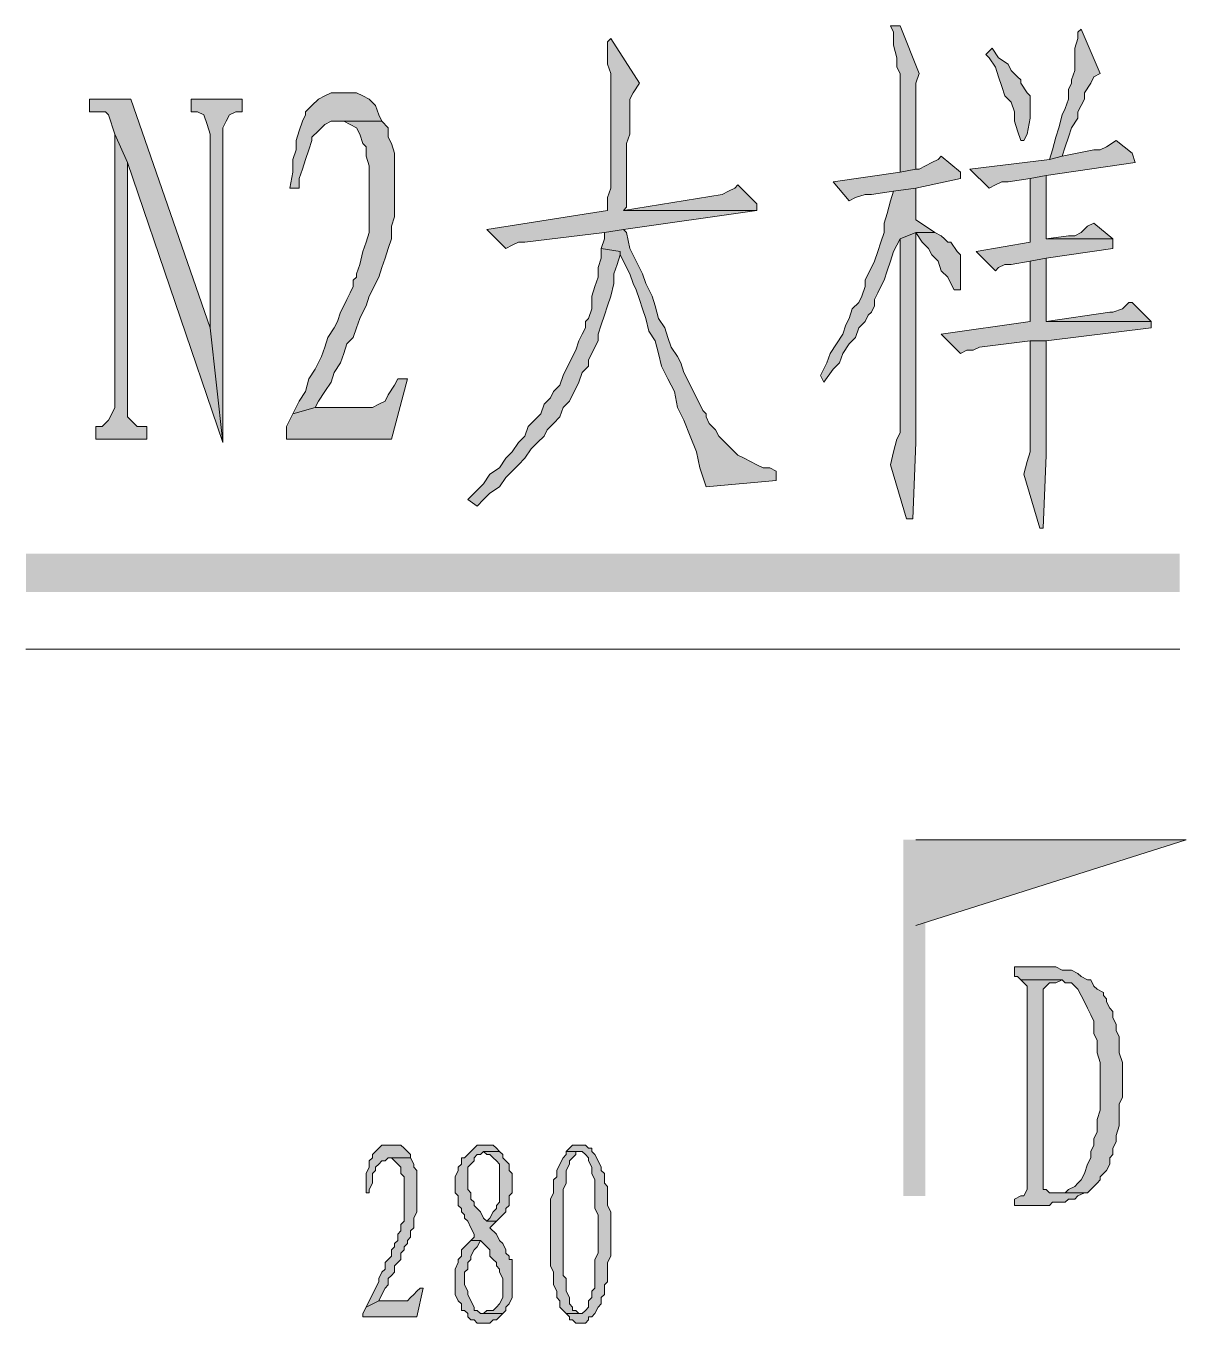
# Model space of a CAD drawing. Header units: millimetres. Extents: x 24 to 410, y 10 to 282.
# Drawn here: x 50.88 to 66.34, y 36.24 to 53.51 of the extents above; entities that cross this region are included whole.
import ezdxf

# ---------------------------------------------------------------- set-up
doc = ezdxf.new("R2010")
doc.units = ezdxf.units.MM

msp = doc.modelspace()

# ---------------------------------------------------------------- hatches: boundary and pattern name
h = msp.add_hatch(color=7)
h.dxf.hatch_style = 2
h.paths.add_polyline_path([(62.526333, 53.509333), (62.399333, 53.509333), (62.441667, 53.424667), (62.441667, 53.255333), (62.484, 53.086), (62.484, 52.959), (62.526333, 52.874333), (62.526333, 51.562), (62.738, 51.604333), (62.738, 52.07), (62.738, 52.154667), (62.738, 52.747333), (62.780333, 52.874333)])
h = msp.add_hatch(color=7)
h.dxf.hatch_style = 2
h.paths.add_polyline_path([(64.939333, 53.467), (64.897, 53.424667), (64.897, 53.34), (64.854667, 53.213), (64.854667, 52.916667), (64.812333, 52.789667), (64.812333, 52.747333), (64.77, 52.662667), (64.77, 52.535667), (64.727667, 52.408667), (64.685333, 52.324), (64.643, 52.154667), (64.600667, 52.027667), (64.558333, 51.858333), (64.516, 51.731333), (64.685333, 51.773667), (64.727667, 51.900667), (64.77, 52.027667), (64.812333, 52.154667), (64.897, 52.281667), (64.897, 52.366333), (64.939333, 52.451), (64.981667, 52.535667), (64.981667, 52.620333), (65.066333, 52.747333), (65.108667, 52.832), (65.193333, 52.874333)])
h = msp.add_hatch(color=7)
h.dxf.hatch_style = 2
h.paths.add_polyline_path([(58.673965, 53.34), (58.631631, 53.297667), (58.631631, 53.001333), (58.673965, 52.874333), (58.673965, 51.350333), (58.631631, 51.223333), (58.631631, 51.054), (57.022965, 50.8), (57.276965, 50.546), (57.361631, 50.588333), (57.446298, 50.630667), (57.530965, 50.630667), (58.589298, 50.757667), (58.843298, 50.8), (60.621298, 51.054), (58.843298, 51.054), (58.885631, 51.096333), (58.885631, 51.943), (58.927965, 52.07), (58.927965, 52.535667), (58.970298, 52.620333), (59.054965, 52.747333)])
h = msp.add_hatch(color=7)
h.dxf.hatch_style = 2
h.paths.add_polyline_path([(63.754, 53.213), (63.669333, 53.128333), (63.711667, 53.086), (63.796333, 52.959), (63.838667, 52.832), (63.881, 52.705), (63.923333, 52.578), (64.008, 52.493333), (64.050333, 52.366333), (64.050333, 52.239333), (64.092667, 52.112333), (64.135, 51.985333), (64.177333, 51.985333), (64.219667, 52.07), (64.262, 52.281667), (64.262, 52.578), (64.219667, 52.620333), (64.135, 52.747333), (64.135, 52.789667), (64.092667, 52.832), (64.008, 52.916667), (63.965667, 53.001333), (63.838667, 53.086)])
h = msp.add_hatch(color=7)
h.dxf.hatch_style = 2
h.paths.add_polyline_path([(52.281667, 52.535667), (51.731333, 52.535667), (51.731333, 52.366333), (51.943, 52.366333), (51.985333, 52.324), (52.07, 52.07), (52.239333, 51.689), (53.509333, 47.963667), (53.34, 49.487667)])
h = msp.add_hatch(color=7)
h.dxf.hatch_style = 2
h.paths.add_polyline_path([(53.763333, 52.535667), (53.086, 52.535667), (53.086, 52.366333), (53.170667, 52.366333), (53.255333, 52.324), (53.297667, 52.197), (53.34, 52.07), (53.34, 49.487667), (53.509333, 47.963667), (53.509333, 52.154667), (53.551667, 52.239333), (53.594, 52.324), (53.678667, 52.366333), (53.763333, 52.366333)])
h = msp.add_hatch(color=7)
h.dxf.hatch_style = 2
h.paths.add_polyline_path([(55.160333, 52.620333), (54.948667, 52.620333), (54.864, 52.578), (54.779333, 52.535667), (54.694667, 52.451), (54.61, 52.366333), (54.61, 52.324), (54.567667, 52.239333), (54.525333, 52.112333), (54.483, 51.985333), (54.483, 51.858333), (54.440667, 51.731333), (54.440667, 51.562), (54.398333, 51.350333), (54.525333, 51.350333), (54.525333, 51.477333), (54.567667, 51.604333), (54.61, 51.731333), (54.652333, 51.858333), (54.694667, 51.985333), (54.694667, 52.027667), (54.779333, 52.112333), (54.864, 52.197), (54.948667, 52.239333), (55.033333, 52.239333), (55.626, 52.239333), (55.583667, 52.324), (55.541333, 52.451), (55.456667, 52.535667), (55.372, 52.578), (55.287333, 52.620333)])
h = msp.add_hatch(color=7)
h.dxf.hatch_style = 2
h.paths.add_polyline_path([(55.626035, 52.239333), (55.033369, 52.239333), (55.118035, 52.239333), (55.202702, 52.197), (55.287369, 52.154667), (55.329702, 52.07), (55.372035, 51.943), (55.414369, 51.900667), (55.414369, 51.773667), (55.456702, 51.646667), (55.456702, 50.757667), (55.414369, 50.630667), (55.372035, 50.503667), (55.329702, 50.334333), (55.287369, 50.207333), (55.287369, 50.165), (55.245035, 50.122667), (55.245035, 50.038), (55.202702, 49.953333), (55.160369, 49.868667), (55.118035, 49.784), (55.075702, 49.699333), (55.033369, 49.572333), (54.991035, 49.487667), (54.906369, 49.360667), (54.864035, 49.233667), (54.821702, 49.106667), (54.737035, 48.937333), (54.652369, 48.810333), (54.610035, 48.641), (54.525369, 48.514), (54.440702, 48.344667), (54.737035, 48.429333), (54.779369, 48.514), (54.864035, 48.641), (54.948702, 48.768), (54.991035, 48.895), (55.075702, 49.022), (55.118035, 49.149), (55.160369, 49.276), (55.245035, 49.360667), (55.287369, 49.487667), (55.329702, 49.614667), (55.372035, 49.699333), (55.414369, 49.784), (55.456702, 49.911), (55.499035, 49.995667), (55.541369, 50.080333), (55.583702, 50.165), (55.626035, 50.292), (55.668369, 50.419), (55.710702, 50.546), (55.753035, 50.673), (55.753035, 50.842333), (55.795369, 50.969333), (55.795369, 51.816), (55.753035, 51.943), (55.710702, 52.027667), (55.710702, 52.154667)])
h = msp.add_hatch(color=7)
h.dxf.hatch_style = 2
h.paths.add_polyline_path([(52.07, 52.07), (52.07, 48.429333), (52.027667, 48.344667), (51.985333, 48.26), (51.900667, 48.175333), (51.816, 48.175333), (51.816, 48.006), (52.493333, 48.006), (52.493333, 48.175333), (52.366333, 48.175333), (52.324, 48.217667), (52.239333, 48.302333), (52.239333, 51.689)])
h = msp.add_hatch(color=7)
h.dxf.hatch_style = 2
h.paths.add_polyline_path([(65.405, 51.985333), (65.278, 51.900667), (65.193333, 51.858333), (65.108667, 51.858333), (64.685333, 51.773667), (64.516, 51.731333), (63.457667, 51.604333), (63.711667, 51.350333), (63.796333, 51.392667), (63.881, 51.435), (63.965667, 51.435), (64.262, 51.477333), (64.473667, 51.519667), (65.659, 51.689), (65.616667, 51.816)])
h = msp.add_hatch(color=7)
h.dxf.hatch_style = 2
h.paths.add_polyline_path([(63.076667, 51.773667), (63.034333, 51.731333), (62.949667, 51.689), (62.865, 51.646667), (62.780333, 51.604333), (62.738, 51.604333), (62.526333, 51.562), (61.637333, 51.435), (61.849, 51.181), (61.933667, 51.223333), (62.060667, 51.265667), (62.145333, 51.265667), (62.441667, 51.308), (62.738, 51.350333), (63.330667, 51.477333), (63.330667, 51.562)])
h = msp.add_hatch(color=7)
h.dxf.hatch_style = 2
h.paths.add_polyline_path([(64.473667, 51.519667), (64.262, 51.477333), (64.262, 50.630667), (63.542333, 50.503667), (63.796333, 50.249667), (63.838667, 50.292), (63.923333, 50.334333), (64.008, 50.334333), (64.262, 50.376667), (64.473667, 50.419), (65.362667, 50.546), (65.362667, 50.673), (64.473667, 50.673)])
h = msp.add_hatch(color=7)
h.dxf.hatch_style = 2
h.paths.add_polyline_path([(60.367333, 51.392667), (60.325, 51.350333), (60.240333, 51.308), (60.155667, 51.265667), (58.843333, 51.054), (60.621333, 51.054), (60.621333, 51.138667)])
h = msp.add_hatch(color=7)
h.dxf.hatch_style = 2
h.paths.add_polyline_path([(62.738, 51.350333), (62.441667, 51.308), (62.399333, 51.181), (62.357, 51.011667), (62.314667, 50.884667), (62.314667, 50.757667), (62.272333, 50.630667), (62.23, 50.503667), (62.187667, 50.376667), (62.145333, 50.292), (62.103, 50.207333), (62.060667, 50.122667), (62.060667, 50.038), (62.018333, 49.911), (61.976, 49.826333), (61.891333, 49.741667), (61.849, 49.614667), (61.806667, 49.53), (61.764333, 49.403), (61.679667, 49.276), (61.595, 49.149), (61.552667, 49.022), (61.468, 48.852667), (61.510333, 48.768), (61.637333, 48.937333), (61.722, 49.022), (61.764333, 49.149), (61.849, 49.276), (61.933667, 49.360667), (61.976, 49.487667), (62.060667, 49.572333), (62.103, 49.657), (62.145333, 49.699333), (62.187667, 49.784), (62.187667, 49.868667), (62.23, 49.953333), (62.272333, 50.038), (62.314667, 50.122667), (62.357, 50.249667), (62.399333, 50.376667), (62.441667, 50.503667), (62.526333, 50.673), (62.738, 50.757667), (62.992, 50.757667), (62.865, 50.842333), (62.738, 50.927)])
h = msp.add_hatch(color=7)
h.dxf.hatch_style = 2
h.paths.add_polyline_path([(58.843333, 50.8), (58.589333, 50.757667), (58.589333, 50.673), (58.547, 50.546), (58.801, 50.503667), (58.801, 50.461333), (58.843333, 50.376667), (58.885667, 50.292), (58.928, 50.207333), (58.970333, 50.080333), (59.012667, 49.995667), (59.055, 49.868667), (59.097333, 49.741667), (59.139667, 49.614667), (59.182, 49.445333), (59.266667, 49.318333), (59.309, 49.149), (59.351333, 48.979667), (59.436, 48.810333), (59.520667, 48.641), (59.563, 48.429333), (59.647667, 48.26), (59.732333, 48.048333), (59.817, 47.836667), (59.859333, 47.625), (59.944, 47.371), (60.875333, 47.455667), (60.875333, 47.582667), (60.790667, 47.625), (60.706, 47.625), (60.621333, 47.667333), (60.536667, 47.709667), (60.452, 47.752), (60.367333, 47.794333), (60.282667, 47.879), (60.198, 47.963667), (60.113333, 48.048333), (60.071, 48.133), (59.986333, 48.217667), (59.944, 48.302333), (59.944, 48.344667), (59.901667, 48.387), (59.859333, 48.471667), (59.817, 48.556333), (59.774667, 48.641), (59.732333, 48.725667), (59.69, 48.810333), (59.647667, 48.895), (59.605333, 49.022), (59.563, 49.106667), (59.478333, 49.233667), (59.436, 49.360667), (59.393667, 49.487667), (59.309, 49.614667), (59.266667, 49.784), (59.224333, 49.911), (59.139667, 50.080333), (59.097333, 50.207333), (59.012667, 50.376667), (58.928, 50.546), (58.885667, 50.757667)])
h = msp.add_hatch(color=7)
h.dxf.hatch_style = 2
h.paths.add_polyline_path([(65.108667, 50.884667), (65.024, 50.842333), (64.939333, 50.757667), (64.854667, 50.715333), (64.77, 50.715333), (64.473667, 50.673), (65.362667, 50.673)])
h = msp.add_hatch(color=7)
h.dxf.hatch_style = 2
h.paths.add_polyline_path([(62.738, 50.757667), (62.526333, 50.673), (62.526333, 48.090667), (62.484, 48.006), (62.441667, 47.836667), (62.399333, 47.667333), (62.611, 46.947667), (62.695667, 46.947667), (62.738, 47.963667)])
h = msp.add_hatch(color=7)
h.dxf.hatch_style = 2
h.paths.add_polyline_path([(62.992, 50.757667), (62.738, 50.757667), (62.822667, 50.630667), (62.907333, 50.546), (62.949667, 50.461333), (63.034333, 50.376667), (63.076667, 50.249667), (63.161333, 50.165), (63.203667, 50.080333), (63.246, 49.995667), (63.330667, 49.995667), (63.330667, 50.122667), (63.330667, 50.461333), (63.288333, 50.503667), (63.203667, 50.630667), (63.161333, 50.630667), (63.119, 50.673), (63.076667, 50.715333)])
h = msp.add_hatch(color=7)
h.dxf.hatch_style = 2
h.paths.add_polyline_path([(58.547, 50.546), (58.547, 50.419), (58.504667, 50.292), (58.504667, 50.165), (58.462333, 50.038), (58.42, 49.911), (58.42, 49.741667), (58.377667, 49.614667), (58.335333, 49.572333), (58.335333, 49.487667), (58.293, 49.403), (58.250667, 49.318333), (58.208333, 49.191333), (58.166, 49.106667), (58.123667, 49.022), (58.081333, 48.937333), (58.039, 48.852667), (57.996667, 48.725667), (57.912, 48.641), (57.869667, 48.556333), (57.785, 48.471667), (57.742667, 48.344667), (57.658, 48.26), (57.573333, 48.175333), (57.531, 48.048333), (57.446333, 47.963667), (57.361667, 47.836667), (57.277, 47.752), (57.192333, 47.625), (57.065333, 47.540333), (56.980667, 47.413333), (56.896, 47.328667), (56.769, 47.201667), (56.896, 47.117), (56.980667, 47.201667), (57.065333, 47.286333), (57.192333, 47.371), (57.277, 47.498), (57.361667, 47.582667), (57.446333, 47.667333), (57.531, 47.752), (57.615667, 47.879), (57.700333, 47.963667), (57.785, 48.048333), (57.827333, 48.133), (57.912, 48.217667), (57.996667, 48.302333), (58.039, 48.429333), (58.123667, 48.514), (58.166, 48.598667), (58.208333, 48.683333), (58.250667, 48.768), (58.293, 48.895), (58.377667, 48.979667), (58.377667, 49.064333), (58.42, 49.149), (58.462333, 49.233667), (58.504667, 49.318333), (58.504667, 49.403), (58.547, 49.53), (58.589333, 49.657), (58.631667, 49.784), (58.674, 49.911), (58.716333, 50.080333), (58.716333, 50.207333), (58.758667, 50.334333), (58.801, 50.461333), (58.801, 50.503667)])
h = msp.add_hatch(color=7)
h.dxf.hatch_style = 2
h.paths.add_polyline_path([(64.473667, 50.419), (64.262, 50.376667), (64.262, 49.572333), (63.076667, 49.403), (63.330667, 49.149), (63.415333, 49.191333), (63.5, 49.191333), (63.584667, 49.233667), (64.262, 49.318333), (64.473667, 49.318333), (65.870667, 49.487667), (65.870667, 49.572333), (64.473667, 49.572333)])
h = msp.add_hatch(color=7)
h.dxf.hatch_style = 2
h.paths.add_polyline_path([(65.616667, 49.826333), (65.574333, 49.826333), (65.489667, 49.741667), (65.362667, 49.699333), (65.320333, 49.699333), (64.473667, 49.572333), (65.870667, 49.572333)])
h = msp.add_hatch(color=7)
h.dxf.hatch_style = 2
h.paths.add_polyline_path([(64.473667, 49.318333), (64.262, 49.318333), (64.262, 49.233667), (64.262, 47.836667), (64.219667, 47.709667), (64.177333, 47.540333), (64.389, 46.820667), (64.431333, 46.820667), (64.473667, 47.794333)])
h = msp.add_hatch(color=7)
h.dxf.hatch_style = 2
h.paths.add_polyline_path([(55.964667, 48.810333), (55.837667, 48.810333), (55.795333, 48.725667), (55.710667, 48.598667), (55.668333, 48.514), (55.583667, 48.471667), (55.499, 48.429333), (54.737, 48.429333), (54.440667, 48.344667), (54.356, 48.175333), (54.356, 48.006), (55.753, 48.006)])
h = msp.add_hatch(color=7)
h.dxf.hatch_style = 2
h.paths.add_polyline_path([(50.884667, 46.482), (50.884667, 45.974), (66.251667, 46.482)])
h = msp.add_hatch(color=7)
h.dxf.hatch_style = 2
h.paths.add_polyline_path([(50.884667, 45.974), (66.251667, 46.482), (66.251667, 45.974)])
h = msp.add_hatch(color=7)
h.dxf.hatch_style = 2
h.paths.add_polyline_path([(62.568667, 37.930667), (62.865, 37.930667), (62.568667, 42.672)])
h = msp.add_hatch(color=7)
h.dxf.hatch_style = 2
h.paths.add_polyline_path([(62.865, 37.930667), (62.568667, 42.672), (62.865, 42.672)])
h = msp.add_hatch(color=7)
h.dxf.hatch_style = 2
h.paths.add_polyline_path([(62.738, 42.672), (66.336333, 42.672)])
h = msp.add_hatch(color=7)
h.dxf.hatch_style = 2
h.paths.add_polyline_path([(62.738, 42.672), (66.336333, 42.672), (62.738, 41.529)])
h = msp.add_hatch(color=7)
h.dxf.hatch_style = 2
h.paths.add_polyline_path([(64.600667, 40.978667), (64.050333, 40.978667), (64.050333, 40.851667), (64.092667, 40.851667), (64.135, 40.809333), (64.685333, 40.809333), (64.727667, 40.767), (64.812333, 40.767), (64.854667, 40.724667), (64.897, 40.682333), (64.939333, 40.597667), (64.981667, 40.513), (65.024, 40.428333), (65.066333, 40.343667), (65.108667, 40.259), (65.108667, 40.089667), (65.151, 40.005), (65.151, 39.835667), (65.193333, 39.708667), (65.193333, 39.412333), (65.193333, 39.073667), (65.151, 38.946667), (65.151, 38.777333), (65.108667, 38.692667), (65.108667, 38.608), (65.066333, 38.523333), (65.066333, 38.438667), (65.024, 38.354), (64.981667, 38.227), (64.939333, 38.142333), (64.897, 38.1), (64.854667, 38.057667), (64.77, 38.015333), (64.727667, 37.973), (64.685333, 37.973), (64.981667, 37.973), (65.024, 37.973), (65.066333, 38.015333), (65.108667, 38.057667), (65.151, 38.1), (65.193333, 38.142333), (65.193333, 38.184667), (65.235667, 38.227), (65.278, 38.269333), (65.320333, 38.354), (65.320333, 38.438667), (65.362667, 38.481), (65.362667, 38.565667), (65.405, 38.650333), (65.405, 38.735), (65.447333, 38.862), (65.447333, 39.158333), (65.489667, 39.243), (65.489667, 39.708667), (65.447333, 39.835667), (65.447333, 40.047333), (65.405, 40.132), (65.405, 40.216667), (65.362667, 40.301333), (65.362667, 40.386), (65.320333, 40.428333), (65.278, 40.513), (65.278, 40.555333), (65.235667, 40.597667), (65.235667, 40.64), (65.151, 40.682333), (65.108667, 40.724667), (65.066333, 40.809333), (65.024, 40.809333), (64.939333, 40.851667), (64.897, 40.894), (64.812333, 40.936333), (64.685333, 40.936333)])
h = msp.add_hatch(color=7)
h.dxf.hatch_style = 2
h.paths.add_polyline_path([(64.135, 40.809333), (64.177333, 40.767), (64.219667, 40.724667), (64.219667, 38.015333), (64.177333, 37.930667), (64.135, 37.930667), (64.050333, 37.888333), (64.050333, 37.803667), (64.135, 37.803667), (64.516, 37.803667), (64.558333, 37.846), (64.727667, 37.846), (64.77, 37.888333), (64.854667, 37.888333), (64.897, 37.930667), (64.981667, 37.973), (64.516, 37.973), (64.473667, 38.015333), (64.431333, 38.015333), (64.431333, 40.682333), (64.473667, 40.724667), (64.516, 40.767), (64.600667, 40.767), (64.685333, 40.809333)])
h = msp.add_hatch(color=7)
h.dxf.hatch_style = 2
h.paths.add_polyline_path([(55.795333, 38.608), (55.626, 38.608), (55.583667, 38.565667), (55.541333, 38.523333), (55.499, 38.481), (55.499, 38.438667), (55.456667, 38.396333), (55.456667, 38.311667), (55.414333, 38.227), (55.414333, 37.973), (55.456667, 37.973), (55.456667, 38.015333), (55.499, 38.1), (55.499, 38.227), (55.541333, 38.269333), (55.541333, 38.311667), (55.583667, 38.354), (55.626, 38.396333), (55.668333, 38.396333), (55.710667, 38.438667), (56.007, 38.438667), (56.007, 38.481), (55.964667, 38.523333), (55.922333, 38.565667), (55.88, 38.608)])
h = msp.add_hatch(color=7)
h.dxf.hatch_style = 2
h.paths.add_polyline_path([(56.980667, 38.608), (56.896, 38.608), (56.853667, 38.565667), (56.811333, 38.523333), (56.769, 38.481), (56.726667, 38.438667), (56.684333, 38.438667), (56.684333, 38.354), (56.642, 38.311667), (56.642, 38.269333), (56.599667, 38.184667), (56.599667, 37.973), (56.642, 37.930667), (56.642, 37.803667), (56.684333, 37.761333), (56.684333, 37.719), (56.726667, 37.676667), (56.726667, 37.634333), (56.769, 37.592), (56.811333, 37.507333), (56.853667, 37.422667), (56.853667, 37.380333), (56.811333, 37.338), (56.938333, 37.338), (56.980667, 37.295667), (57.023, 37.253333), (57.065333, 37.211), (57.065333, 37.126333), (57.107667, 37.084), (57.15, 37.041667), (57.15, 36.999333), (57.192333, 36.957), (57.192333, 36.914667), (57.234667, 36.83), (57.234667, 36.576), (57.192333, 36.491333), (57.15, 36.449), (57.107667, 36.406667), (57.023, 36.406667), (56.980667, 36.364333), (57.234667, 36.364333), (57.277, 36.406667), (57.277, 36.449), (57.319333, 36.491333), (57.361667, 36.576), (57.361667, 37.084), (57.319333, 37.084), (57.319333, 37.126333), (57.277, 37.168667), (57.277, 37.211), (57.234667, 37.295667), (57.192333, 37.338), (57.15, 37.422667), (57.065333, 37.507333), (57.107667, 37.549667), (57.15, 37.592), (57.023, 37.592), (56.980667, 37.634333), (56.938333, 37.719), (56.896, 37.761333), (56.853667, 37.803667), (56.853667, 37.846), (56.811333, 37.888333), (56.811333, 37.973), (56.769, 38.015333), (56.769, 38.311667), (56.811333, 38.354), (56.853667, 38.396333), (56.853667, 38.438667), (56.896, 38.481), (56.938333, 38.481), (56.980667, 38.523333), (57.192333, 38.523333), (57.15, 38.565667), (57.107667, 38.608)])
h = msp.add_hatch(color=7)
h.dxf.hatch_style = 2
h.paths.add_polyline_path([(57.192333, 38.523333), (56.980667, 38.523333), (57.023, 38.481), (57.065333, 38.481), (57.107667, 38.438667), (57.15, 38.396333), (57.192333, 38.354), (57.192333, 37.846), (57.15, 37.803667), (57.15, 37.761333), (57.107667, 37.719), (57.065333, 37.634333), (57.023, 37.592), (57.15, 37.592), (57.192333, 37.634333), (57.234667, 37.676667), (57.277, 37.719), (57.277, 37.761333), (57.319333, 37.803667), (57.319333, 37.930667), (57.361667, 37.973), (57.361667, 38.227), (57.319333, 38.269333), (57.319333, 38.354), (57.277, 38.396333), (57.234667, 38.438667), (57.234667, 38.481)])
h = msp.add_hatch(color=7)
h.dxf.hatch_style = 2
h.paths.add_polyline_path([(58.081333, 38.523333), (58.081333, 38.481), (58.039, 38.438667), (57.996667, 38.354), (57.954333, 38.269333), (57.954333, 38.184667), (57.912, 38.142333), (57.912, 37.973), (57.869667, 37.888333), (57.869667, 36.999333), (57.912, 36.914667), (57.912, 36.872333), (57.912, 36.787667), (57.912, 36.745333), (57.954333, 36.660667), (57.954333, 36.576), (57.996667, 36.533667), (57.996667, 36.449), (58.039, 36.406667), (58.081333, 36.364333), (58.250667, 36.364333), (58.208333, 36.406667), (58.166, 36.406667), (58.166, 36.449), (58.123667, 36.491333), (58.123667, 36.576), (58.081333, 36.660667), (58.081333, 36.83), (58.039, 36.872333), (58.039, 38.015333), (58.081333, 38.1), (58.081333, 38.269333), (58.123667, 38.354), (58.123667, 38.396333), (58.166, 38.438667), (58.208333, 38.481), (58.208333, 38.523333), (58.250667, 38.523333)])
h = msp.add_hatch(color=7)
h.dxf.hatch_style = 2
h.paths.add_polyline_path([(58.250667, 38.608), (58.166, 38.608), (58.123667, 38.565667), (58.081333, 38.523333), (58.293, 38.523333), (58.335333, 38.481), (58.377667, 38.438667), (58.377667, 38.396333), (58.42, 38.311667), (58.42, 38.227), (58.462333, 38.142333), (58.462333, 37.761333), (58.504667, 37.676667), (58.504667, 37.422667), (58.504667, 37.168667), (58.462333, 37.084), (58.462333, 36.703), (58.42, 36.660667), (58.42, 36.576), (58.377667, 36.533667), (58.377667, 36.449), (58.335333, 36.406667), (58.293, 36.364333), (58.081333, 36.364333), (58.123667, 36.322), (58.123667, 36.279667), (58.166, 36.279667), (58.208333, 36.237333), (58.335333, 36.237333), (58.377667, 36.279667), (58.377667, 36.322), (58.42, 36.322), (58.462333, 36.364333), (58.504667, 36.449), (58.547, 36.491333), (58.547, 36.576), (58.589333, 36.618333), (58.589333, 36.745333), (58.631667, 36.787667), (58.631667, 37.041667), (58.674, 37.126333), (58.674, 37.719), (58.631667, 37.803667), (58.631667, 38.057667), (58.589333, 38.1), (58.589333, 38.227), (58.547, 38.269333), (58.547, 38.311667), (58.504667, 38.396333), (58.462333, 38.481), (58.42, 38.523333), (58.42, 38.565667), (58.377667, 38.565667), (58.335333, 38.608)])
h = msp.add_hatch(color=7)
h.dxf.hatch_style = 2
h.paths.add_polyline_path([(56.007, 38.438667), (55.710667, 38.438667), (55.753, 38.438667), (55.795333, 38.396333), (55.837667, 38.354), (55.88, 38.311667), (55.88, 38.227), (55.922333, 38.184667), (55.922333, 37.592), (55.88, 37.549667), (55.88, 37.465), (55.837667, 37.422667), (55.837667, 37.338), (55.795333, 37.295667), (55.795333, 37.253333), (55.753, 37.211), (55.753, 37.126333), (55.710667, 37.084), (55.668333, 37.041667), (55.668333, 36.957), (55.626, 36.914667), (55.583667, 36.83), (55.583667, 36.787667), (55.541333, 36.703), (55.499, 36.618333), (55.456667, 36.533667), (55.414333, 36.449), (55.583667, 36.533667), (55.626, 36.618333), (55.668333, 36.703), (55.710667, 36.745333), (55.710667, 36.83), (55.753, 36.872333), (55.795333, 36.914667), (55.795333, 36.999333), (55.837667, 37.041667), (55.88, 37.084), (55.88, 37.168667), (55.922333, 37.211), (55.922333, 37.253333), (55.964667, 37.295667), (55.964667, 37.338), (56.007, 37.380333), (56.007, 37.465), (56.049333, 37.507333), (56.049333, 37.634333), (56.091667, 37.719), (56.091667, 38.269333), (56.049333, 38.311667), (56.049333, 38.354)])
h = msp.add_hatch(color=7)
h.dxf.hatch_style = 2
h.paths.add_polyline_path([(56.811333, 37.338), (56.769, 37.295667), (56.726667, 37.253333), (56.684333, 37.211), (56.684333, 37.126333), (56.642, 37.084), (56.642, 37.041667), (56.599667, 36.957), (56.599667, 36.618333), (56.642, 36.533667), (56.684333, 36.491333), (56.684333, 36.406667), (56.726667, 36.406667), (56.769, 36.364333), (56.769, 36.322), (56.811333, 36.279667), (56.853667, 36.279667), (56.896, 36.237333), (56.980667, 36.237333), (57.065333, 36.237333), (57.107667, 36.279667), (57.15, 36.279667), (57.192333, 36.322), (57.234667, 36.364333), (56.938333, 36.364333), (56.896, 36.406667), (56.853667, 36.406667), (56.853667, 36.449), (56.811333, 36.533667), (56.769, 36.618333), (56.769, 36.660667), (56.726667, 36.745333), (56.726667, 36.914667), (56.769, 36.957), (56.769, 37.041667), (56.811333, 37.084), (56.811333, 37.126333), (56.853667, 37.211), (56.896, 37.253333), (56.938333, 37.338)])
h = msp.add_hatch(color=7)
h.dxf.hatch_style = 2
h.paths.add_polyline_path([(56.176333, 36.703), (56.134, 36.703), (56.091667, 36.660667), (56.049333, 36.618333), (56.007, 36.576), (55.964667, 36.533667), (55.583667, 36.533667), (55.414333, 36.449), (55.372, 36.364333), (55.372, 36.322), (56.091667, 36.322)])

# ---------------------------------------------------------------- linework, layer by layer
at = {"color": 7, "lineweight": 0}
for points in [[(62.526333, 53.509333), (62.399333, 53.509333), (62.441667, 53.424667), (62.441667, 53.255333), (62.484, 53.086), (62.484, 52.959), (62.526333, 52.874333), (62.526333, 51.562), (62.738, 51.604333), (62.738, 52.07), (62.738, 52.154667), (62.738, 52.747333), (62.780333, 52.874333)], [(64.939333, 53.467), (64.897, 53.424667), (64.897, 53.34), (64.854667, 53.213), (64.854667, 52.916667), (64.812333, 52.789667), (64.812333, 52.747333), (64.77, 52.662667), (64.77, 52.535667), (64.727667, 52.408667), (64.685333, 52.324), (64.643, 52.154667), (64.600667, 52.027667), (64.558333, 51.858333), (64.516, 51.731333), (64.685333, 51.773667), (64.727667, 51.900667), (64.77, 52.027667), (64.812333, 52.154667), (64.897, 52.281667), (64.897, 52.366333), (64.939333, 52.451), (64.981667, 52.535667), (64.981667, 52.620333), (65.066333, 52.747333), (65.108667, 52.832), (65.193333, 52.874333)], [(58.673965, 53.34), (58.631631, 53.297667), (58.631631, 53.001333), (58.673965, 52.874333), (58.673965, 51.350333), (58.631631, 51.223333), (58.631631, 51.054), (57.022965, 50.8), (57.276965, 50.546), (57.361631, 50.588333), (57.446298, 50.630667), (57.530965, 50.630667), (58.589298, 50.757667), (58.843298, 50.8), (60.621298, 51.054), (58.843298, 51.054), (58.885631, 51.096333), (58.885631, 51.943), (58.927965, 52.07), (58.927965, 52.535667), (58.970298, 52.620333), (59.054965, 52.747333)], [(63.754, 53.213), (63.669333, 53.128333), (63.711667, 53.086), (63.796333, 52.959), (63.838667, 52.832), (63.881, 52.705), (63.923333, 52.578), (64.008, 52.493333), (64.050333, 52.366333), (64.050333, 52.239333), (64.092667, 52.112333), (64.135, 51.985333), (64.177333, 51.985333), (64.219667, 52.07), (64.262, 52.281667), (64.262, 52.578), (64.219667, 52.620333), (64.135, 52.747333), (64.135, 52.789667), (64.092667, 52.832), (64.008, 52.916667), (63.965667, 53.001333), (63.838667, 53.086)], [(52.281667, 52.535667), (51.731333, 52.535667), (51.731333, 52.366333), (51.943, 52.366333), (51.985333, 52.324), (52.07, 52.07), (52.239333, 51.689), (53.509333, 47.963667), (53.34, 49.487667)], [(53.763333, 52.535667), (53.086, 52.535667), (53.086, 52.366333), (53.170667, 52.366333), (53.255333, 52.324), (53.297667, 52.197), (53.34, 52.07), (53.34, 49.487667), (53.509333, 47.963667), (53.509333, 52.154667), (53.551667, 52.239333), (53.594, 52.324), (53.678667, 52.366333), (53.763333, 52.366333)], [(55.160333, 52.620333), (54.948667, 52.620333), (54.864, 52.578), (54.779333, 52.535667), (54.694667, 52.451), (54.61, 52.366333), (54.61, 52.324), (54.567667, 52.239333), (54.525333, 52.112333), (54.483, 51.985333), (54.483, 51.858333), (54.440667, 51.731333), (54.440667, 51.562), (54.398333, 51.350333), (54.525333, 51.350333), (54.525333, 51.477333), (54.567667, 51.604333), (54.61, 51.731333), (54.652333, 51.858333), (54.694667, 51.985333), (54.694667, 52.027667), (54.779333, 52.112333), (54.864, 52.197), (54.948667, 52.239333), (55.033333, 52.239333), (55.626, 52.239333), (55.583667, 52.324), (55.541333, 52.451), (55.456667, 52.535667), (55.372, 52.578), (55.287333, 52.620333)], [(55.626035, 52.239333), (55.033369, 52.239333), (55.118035, 52.239333), (55.202702, 52.197), (55.287369, 52.154667), (55.329702, 52.07), (55.372035, 51.943), (55.414369, 51.900667), (55.414369, 51.773667), (55.456702, 51.646667), (55.456702, 50.757667), (55.414369, 50.630667), (55.372035, 50.503667), (55.329702, 50.334333), (55.287369, 50.207333), (55.287369, 50.165), (55.245035, 50.122667), (55.245035, 50.038), (55.202702, 49.953333), (55.160369, 49.868667), (55.118035, 49.784), (55.075702, 49.699333), (55.033369, 49.572333), (54.991035, 49.487667), (54.906369, 49.360667), (54.864035, 49.233667), (54.821702, 49.106667), (54.737035, 48.937333), (54.652369, 48.810333), (54.610035, 48.641), (54.525369, 48.514), (54.440702, 48.344667), (54.737035, 48.429333), (54.779369, 48.514), (54.864035, 48.641), (54.948702, 48.768), (54.991035, 48.895), (55.075702, 49.022), (55.118035, 49.149), (55.160369, 49.276), (55.245035, 49.360667), (55.287369, 49.487667), (55.329702, 49.614667), (55.372035, 49.699333), (55.414369, 49.784), (55.456702, 49.911), (55.499035, 49.995667), (55.541369, 50.080333), (55.583702, 50.165), (55.626035, 50.292), (55.668369, 50.419), (55.710702, 50.546), (55.753035, 50.673), (55.753035, 50.842333), (55.795369, 50.969333), (55.795369, 51.816), (55.753035, 51.943), (55.710702, 52.027667), (55.710702, 52.154667)], [(52.07, 52.07), (52.07, 48.429333), (52.027667, 48.344667), (51.985333, 48.26), (51.900667, 48.175333), (51.816, 48.175333), (51.816, 48.006), (52.493333, 48.006), (52.493333, 48.175333), (52.366333, 48.175333), (52.324, 48.217667), (52.239333, 48.302333), (52.239333, 51.689)], [(65.405, 51.985333), (65.278, 51.900667), (65.193333, 51.858333), (65.108667, 51.858333), (64.685333, 51.773667), (64.516, 51.731333), (63.457667, 51.604333), (63.711667, 51.350333), (63.796333, 51.392667), (63.881, 51.435), (63.965667, 51.435), (64.262, 51.477333), (64.473667, 51.519667), (65.659, 51.689), (65.616667, 51.816)], [(63.076667, 51.773667), (63.034333, 51.731333), (62.949667, 51.689), (62.865, 51.646667), (62.780333, 51.604333), (62.738, 51.604333), (62.526333, 51.562), (61.637333, 51.435), (61.849, 51.181), (61.933667, 51.223333), (62.060667, 51.265667), (62.145333, 51.265667), (62.441667, 51.308), (62.738, 51.350333), (63.330667, 51.477333), (63.330667, 51.562)], [(64.473667, 51.519667), (64.262, 51.477333), (64.262, 50.630667), (63.542333, 50.503667), (63.796333, 50.249667), (63.838667, 50.292), (63.923333, 50.334333), (64.008, 50.334333), (64.262, 50.376667), (64.473667, 50.419), (65.362667, 50.546), (65.362667, 50.673), (64.473667, 50.673)], [(60.367333, 51.392667), (60.325, 51.350333), (60.240333, 51.308), (60.155667, 51.265667), (58.843333, 51.054), (60.621333, 51.054), (60.621333, 51.138667)], [(62.738, 51.350333), (62.441667, 51.308), (62.399333, 51.181), (62.357, 51.011667), (62.314667, 50.884667), (62.314667, 50.757667), (62.272333, 50.630667), (62.23, 50.503667), (62.187667, 50.376667), (62.145333, 50.292), (62.103, 50.207333), (62.060667, 50.122667), (62.060667, 50.038), (62.018333, 49.911), (61.976, 49.826333), (61.891333, 49.741667), (61.849, 49.614667), (61.806667, 49.53), (61.764333, 49.403), (61.679667, 49.276), (61.595, 49.149), (61.552667, 49.022), (61.468, 48.852667), (61.510333, 48.768), (61.637333, 48.937333), (61.722, 49.022), (61.764333, 49.149), (61.849, 49.276), (61.933667, 49.360667), (61.976, 49.487667), (62.060667, 49.572333), (62.103, 49.657), (62.145333, 49.699333), (62.187667, 49.784), (62.187667, 49.868667), (62.23, 49.953333), (62.272333, 50.038), (62.314667, 50.122667), (62.357, 50.249667), (62.399333, 50.376667), (62.441667, 50.503667), (62.526333, 50.673), (62.738, 50.757667), (62.992, 50.757667), (62.865, 50.842333), (62.738, 50.927)], [(58.843333, 50.8), (58.589333, 50.757667), (58.589333, 50.673), (58.547, 50.546), (58.801, 50.503667), (58.801, 50.461333), (58.843333, 50.376667), (58.885667, 50.292), (58.928, 50.207333), (58.970333, 50.080333), (59.012667, 49.995667), (59.055, 49.868667), (59.097333, 49.741667), (59.139667, 49.614667), (59.182, 49.445333), (59.266667, 49.318333), (59.309, 49.149), (59.351333, 48.979667), (59.436, 48.810333), (59.520667, 48.641), (59.563, 48.429333), (59.647667, 48.26), (59.732333, 48.048333), (59.817, 47.836667), (59.859333, 47.625), (59.944, 47.371), (60.875333, 47.455667), (60.875333, 47.582667), (60.790667, 47.625), (60.706, 47.625), (60.621333, 47.667333), (60.536667, 47.709667), (60.452, 47.752), (60.367333, 47.794333), (60.282667, 47.879), (60.198, 47.963667), (60.113333, 48.048333), (60.071, 48.133), (59.986333, 48.217667), (59.944, 48.302333), (59.944, 48.344667), (59.901667, 48.387), (59.859333, 48.471667), (59.817, 48.556333), (59.774667, 48.641), (59.732333, 48.725667), (59.69, 48.810333), (59.647667, 48.895), (59.605333, 49.022), (59.563, 49.106667), (59.478333, 49.233667), (59.436, 49.360667), (59.393667, 49.487667), (59.309, 49.614667), (59.266667, 49.784), (59.224333, 49.911), (59.139667, 50.080333), (59.097333, 50.207333), (59.012667, 50.376667), (58.928, 50.546), (58.885667, 50.757667)], [(65.108667, 50.884667), (65.024, 50.842333), (64.939333, 50.757667), (64.854667, 50.715333), (64.77, 50.715333), (64.473667, 50.673), (65.362667, 50.673)], [(62.738, 50.757667), (62.526333, 50.673), (62.526333, 48.090667), (62.484, 48.006), (62.441667, 47.836667), (62.399333, 47.667333), (62.611, 46.947667), (62.695667, 46.947667), (62.738, 47.963667)], [(62.992, 50.757667), (62.738, 50.757667), (62.822667, 50.630667), (62.907333, 50.546), (62.949667, 50.461333), (63.034333, 50.376667), (63.076667, 50.249667), (63.161333, 50.165), (63.203667, 50.080333), (63.246, 49.995667), (63.330667, 49.995667), (63.330667, 50.122667), (63.330667, 50.461333), (63.288333, 50.503667), (63.203667, 50.630667), (63.161333, 50.630667), (63.119, 50.673), (63.076667, 50.715333)], [(58.547, 50.546), (58.547, 50.419), (58.504667, 50.292), (58.504667, 50.165), (58.462333, 50.038), (58.42, 49.911), (58.42, 49.741667), (58.377667, 49.614667), (58.335333, 49.572333), (58.335333, 49.487667), (58.293, 49.403), (58.250667, 49.318333), (58.208333, 49.191333), (58.166, 49.106667), (58.123667, 49.022), (58.081333, 48.937333), (58.039, 48.852667), (57.996667, 48.725667), (57.912, 48.641), (57.869667, 48.556333), (57.785, 48.471667), (57.742667, 48.344667), (57.658, 48.26), (57.573333, 48.175333), (57.531, 48.048333), (57.446333, 47.963667), (57.361667, 47.836667), (57.277, 47.752), (57.192333, 47.625), (57.065333, 47.540333), (56.980667, 47.413333), (56.896, 47.328667), (56.769, 47.201667), (56.896, 47.117), (56.980667, 47.201667), (57.065333, 47.286333), (57.192333, 47.371), (57.277, 47.498), (57.361667, 47.582667), (57.446333, 47.667333), (57.531, 47.752), (57.615667, 47.879), (57.700333, 47.963667), (57.785, 48.048333), (57.827333, 48.133), (57.912, 48.217667), (57.996667, 48.302333), (58.039, 48.429333), (58.123667, 48.514), (58.166, 48.598667), (58.208333, 48.683333), (58.250667, 48.768), (58.293, 48.895), (58.377667, 48.979667), (58.377667, 49.064333), (58.42, 49.149), (58.462333, 49.233667), (58.504667, 49.318333), (58.504667, 49.403), (58.547, 49.53), (58.589333, 49.657), (58.631667, 49.784), (58.674, 49.911), (58.716333, 50.080333), (58.716333, 50.207333), (58.758667, 50.334333), (58.801, 50.461333), (58.801, 50.503667)], [(64.473667, 50.419), (64.262, 50.376667), (64.262, 49.572333), (63.076667, 49.403), (63.330667, 49.149), (63.415333, 49.191333), (63.5, 49.191333), (63.584667, 49.233667), (64.262, 49.318333), (64.473667, 49.318333), (65.870667, 49.487667), (65.870667, 49.572333), (64.473667, 49.572333)], [(65.616667, 49.826333), (65.574333, 49.826333), (65.489667, 49.741667), (65.362667, 49.699333), (65.320333, 49.699333), (64.473667, 49.572333), (65.870667, 49.572333)], [(64.473667, 49.318333), (64.262, 49.318333), (64.262, 49.233667), (64.262, 47.836667), (64.219667, 47.709667), (64.177333, 47.540333), (64.389, 46.820667), (64.431333, 46.820667), (64.473667, 47.794333)], [(55.964667, 48.810333), (55.837667, 48.810333), (55.795333, 48.725667), (55.710667, 48.598667), (55.668333, 48.514), (55.583667, 48.471667), (55.499, 48.429333), (54.737, 48.429333), (54.440667, 48.344667), (54.356, 48.175333), (54.356, 48.006), (55.753, 48.006)], [(64.600667, 40.978667), (64.050333, 40.978667), (64.050333, 40.851667), (64.092667, 40.851667), (64.135, 40.809333), (64.685333, 40.809333), (64.727667, 40.767), (64.812333, 40.767), (64.854667, 40.724667), (64.897, 40.682333), (64.939333, 40.597667), (64.981667, 40.513), (65.024, 40.428333), (65.066333, 40.343667), (65.108667, 40.259), (65.108667, 40.089667), (65.151, 40.005), (65.151, 39.835667), (65.193333, 39.708667), (65.193333, 39.412333), (65.193333, 39.073667), (65.151, 38.946667), (65.151, 38.777333), (65.108667, 38.692667), (65.108667, 38.608), (65.066333, 38.523333), (65.066333, 38.438667), (65.024, 38.354), (64.981667, 38.227), (64.939333, 38.142333), (64.897, 38.1), (64.854667, 38.057667), (64.77, 38.015333), (64.727667, 37.973), (64.685333, 37.973), (64.981667, 37.973), (65.024, 37.973), (65.066333, 38.015333), (65.108667, 38.057667), (65.151, 38.1), (65.193333, 38.142333), (65.193333, 38.184667), (65.235667, 38.227), (65.278, 38.269333), (65.320333, 38.354), (65.320333, 38.438667), (65.362667, 38.481), (65.362667, 38.565667), (65.405, 38.650333), (65.405, 38.735), (65.447333, 38.862), (65.447333, 39.158333), (65.489667, 39.243), (65.489667, 39.708667), (65.447333, 39.835667), (65.447333, 40.047333), (65.405, 40.132), (65.405, 40.216667), (65.362667, 40.301333), (65.362667, 40.386), (65.320333, 40.428333), (65.278, 40.513), (65.278, 40.555333), (65.235667, 40.597667), (65.235667, 40.64), (65.151, 40.682333), (65.108667, 40.724667), (65.066333, 40.809333), (65.024, 40.809333), (64.939333, 40.851667), (64.897, 40.894), (64.812333, 40.936333), (64.685333, 40.936333)], [(64.135, 40.809333), (64.177333, 40.767), (64.219667, 40.724667), (64.219667, 38.015333), (64.177333, 37.930667), (64.135, 37.930667), (64.050333, 37.888333), (64.050333, 37.803667), (64.135, 37.803667), (64.516, 37.803667), (64.558333, 37.846), (64.727667, 37.846), (64.77, 37.888333), (64.854667, 37.888333), (64.897, 37.930667), (64.981667, 37.973), (64.516, 37.973), (64.473667, 38.015333), (64.431333, 38.015333), (64.431333, 40.682333), (64.473667, 40.724667), (64.516, 40.767), (64.600667, 40.767), (64.685333, 40.809333)], [(55.795333, 38.608), (55.626, 38.608), (55.583667, 38.565667), (55.541333, 38.523333), (55.499, 38.481), (55.499, 38.438667), (55.456667, 38.396333), (55.456667, 38.311667), (55.414333, 38.227), (55.414333, 37.973), (55.456667, 37.973), (55.456667, 38.015333), (55.499, 38.1), (55.499, 38.227), (55.541333, 38.269333), (55.541333, 38.311667), (55.583667, 38.354), (55.626, 38.396333), (55.668333, 38.396333), (55.710667, 38.438667), (56.007, 38.438667), (56.007, 38.481), (55.964667, 38.523333), (55.922333, 38.565667), (55.88, 38.608)], [(56.980667, 38.608), (56.896, 38.608), (56.853667, 38.565667), (56.811333, 38.523333), (56.769, 38.481), (56.726667, 38.438667), (56.684333, 38.438667), (56.684333, 38.354), (56.642, 38.311667), (56.642, 38.269333), (56.599667, 38.184667), (56.599667, 37.973), (56.642, 37.930667), (56.642, 37.803667), (56.684333, 37.761333), (56.684333, 37.719), (56.726667, 37.676667), (56.726667, 37.634333), (56.769, 37.592), (56.811333, 37.507333), (56.853667, 37.422667), (56.853667, 37.380333), (56.811333, 37.338), (56.938333, 37.338), (56.980667, 37.295667), (57.023, 37.253333), (57.065333, 37.211), (57.065333, 37.126333), (57.107667, 37.084), (57.15, 37.041667), (57.15, 36.999333), (57.192333, 36.957), (57.192333, 36.914667), (57.234667, 36.83), (57.234667, 36.576), (57.192333, 36.491333), (57.15, 36.449), (57.107667, 36.406667), (57.023, 36.406667), (56.980667, 36.364333), (57.234667, 36.364333), (57.277, 36.406667), (57.277, 36.449), (57.319333, 36.491333), (57.361667, 36.576), (57.361667, 37.084), (57.319333, 37.084), (57.319333, 37.126333), (57.277, 37.168667), (57.277, 37.211), (57.234667, 37.295667), (57.192333, 37.338), (57.15, 37.422667), (57.065333, 37.507333), (57.107667, 37.549667), (57.15, 37.592), (57.023, 37.592), (56.980667, 37.634333), (56.938333, 37.719), (56.896, 37.761333), (56.853667, 37.803667), (56.853667, 37.846), (56.811333, 37.888333), (56.811333, 37.973), (56.769, 38.015333), (56.769, 38.311667), (56.811333, 38.354), (56.853667, 38.396333), (56.853667, 38.438667), (56.896, 38.481), (56.938333, 38.481), (56.980667, 38.523333), (57.192333, 38.523333), (57.15, 38.565667), (57.107667, 38.608)], [(57.192333, 38.523333), (56.980667, 38.523333), (57.023, 38.481), (57.065333, 38.481), (57.107667, 38.438667), (57.15, 38.396333), (57.192333, 38.354), (57.192333, 37.846), (57.15, 37.803667), (57.15, 37.761333), (57.107667, 37.719), (57.065333, 37.634333), (57.023, 37.592), (57.15, 37.592), (57.192333, 37.634333), (57.234667, 37.676667), (57.277, 37.719), (57.277, 37.761333), (57.319333, 37.803667), (57.319333, 37.930667), (57.361667, 37.973), (57.361667, 38.227), (57.319333, 38.269333), (57.319333, 38.354), (57.277, 38.396333), (57.234667, 38.438667), (57.234667, 38.481)], [(58.081333, 38.523333), (58.081333, 38.481), (58.039, 38.438667), (57.996667, 38.354), (57.954333, 38.269333), (57.954333, 38.184667), (57.912, 38.142333), (57.912, 37.973), (57.869667, 37.888333), (57.869667, 36.999333), (57.912, 36.914667), (57.912, 36.872333), (57.912, 36.787667), (57.912, 36.745333), (57.954333, 36.660667), (57.954333, 36.576), (57.996667, 36.533667), (57.996667, 36.449), (58.039, 36.406667), (58.081333, 36.364333), (58.250667, 36.364333), (58.208333, 36.406667), (58.166, 36.406667), (58.166, 36.449), (58.123667, 36.491333), (58.123667, 36.576), (58.081333, 36.660667), (58.081333, 36.83), (58.039, 36.872333), (58.039, 38.015333), (58.081333, 38.1), (58.081333, 38.269333), (58.123667, 38.354), (58.123667, 38.396333), (58.166, 38.438667), (58.208333, 38.481), (58.208333, 38.523333), (58.250667, 38.523333)], [(58.250667, 38.608), (58.166, 38.608), (58.123667, 38.565667), (58.081333, 38.523333), (58.293, 38.523333), (58.335333, 38.481), (58.377667, 38.438667), (58.377667, 38.396333), (58.42, 38.311667), (58.42, 38.227), (58.462333, 38.142333), (58.462333, 37.761333), (58.504667, 37.676667), (58.504667, 37.422667), (58.504667, 37.168667), (58.462333, 37.084), (58.462333, 36.703), (58.42, 36.660667), (58.42, 36.576), (58.377667, 36.533667), (58.377667, 36.449), (58.335333, 36.406667), (58.293, 36.364333), (58.081333, 36.364333), (58.123667, 36.322), (58.123667, 36.279667), (58.166, 36.279667), (58.208333, 36.237333), (58.335333, 36.237333), (58.377667, 36.279667), (58.377667, 36.322), (58.42, 36.322), (58.462333, 36.364333), (58.504667, 36.449), (58.547, 36.491333), (58.547, 36.576), (58.589333, 36.618333), (58.589333, 36.745333), (58.631667, 36.787667), (58.631667, 37.041667), (58.674, 37.126333), (58.674, 37.719), (58.631667, 37.803667), (58.631667, 38.057667), (58.589333, 38.1), (58.589333, 38.227), (58.547, 38.269333), (58.547, 38.311667), (58.504667, 38.396333), (58.462333, 38.481), (58.42, 38.523333), (58.42, 38.565667), (58.377667, 38.565667), (58.335333, 38.608)], [(56.007, 38.438667), (55.710667, 38.438667), (55.753, 38.438667), (55.795333, 38.396333), (55.837667, 38.354), (55.88, 38.311667), (55.88, 38.227), (55.922333, 38.184667), (55.922333, 37.592), (55.88, 37.549667), (55.88, 37.465), (55.837667, 37.422667), (55.837667, 37.338), (55.795333, 37.295667), (55.795333, 37.253333), (55.753, 37.211), (55.753, 37.126333), (55.710667, 37.084), (55.668333, 37.041667), (55.668333, 36.957), (55.626, 36.914667), (55.583667, 36.83), (55.583667, 36.787667), (55.541333, 36.703), (55.499, 36.618333), (55.456667, 36.533667), (55.414333, 36.449), (55.583667, 36.533667), (55.626, 36.618333), (55.668333, 36.703), (55.710667, 36.745333), (55.710667, 36.83), (55.753, 36.872333), (55.795333, 36.914667), (55.795333, 36.999333), (55.837667, 37.041667), (55.88, 37.084), (55.88, 37.168667), (55.922333, 37.211), (55.922333, 37.253333), (55.964667, 37.295667), (55.964667, 37.338), (56.007, 37.380333), (56.007, 37.465), (56.049333, 37.507333), (56.049333, 37.634333), (56.091667, 37.719), (56.091667, 38.269333), (56.049333, 38.311667), (56.049333, 38.354)], [(56.811333, 37.338), (56.769, 37.295667), (56.726667, 37.253333), (56.684333, 37.211), (56.684333, 37.126333), (56.642, 37.084), (56.642, 37.041667), (56.599667, 36.957), (56.599667, 36.618333), (56.642, 36.533667), (56.684333, 36.491333), (56.684333, 36.406667), (56.726667, 36.406667), (56.769, 36.364333), (56.769, 36.322), (56.811333, 36.279667), (56.853667, 36.279667), (56.896, 36.237333), (56.980667, 36.237333), (57.065333, 36.237333), (57.107667, 36.279667), (57.15, 36.279667), (57.192333, 36.322), (57.234667, 36.364333), (56.938333, 36.364333), (56.896, 36.406667), (56.853667, 36.406667), (56.853667, 36.449), (56.811333, 36.533667), (56.769, 36.618333), (56.769, 36.660667), (56.726667, 36.745333), (56.726667, 36.914667), (56.769, 36.957), (56.769, 37.041667), (56.811333, 37.084), (56.811333, 37.126333), (56.853667, 37.211), (56.896, 37.253333), (56.938333, 37.338)], [(56.176333, 36.703), (56.134, 36.703), (56.091667, 36.660667), (56.049333, 36.618333), (56.007, 36.576), (55.964667, 36.533667), (55.583667, 36.533667), (55.414333, 36.449), (55.372, 36.364333), (55.372, 36.322), (56.091667, 36.322)]]:
    msp.add_lwpolyline(points, close=True, dxfattribs=at)
for points in [[(50.884667, 45.212), (66.251667, 45.212)], [(62.738, 42.672), (66.336333, 42.672), (62.738, 41.529)]]:
    msp.add_lwpolyline(points, dxfattribs=at)

doc.saveas('drawing.dxf')
